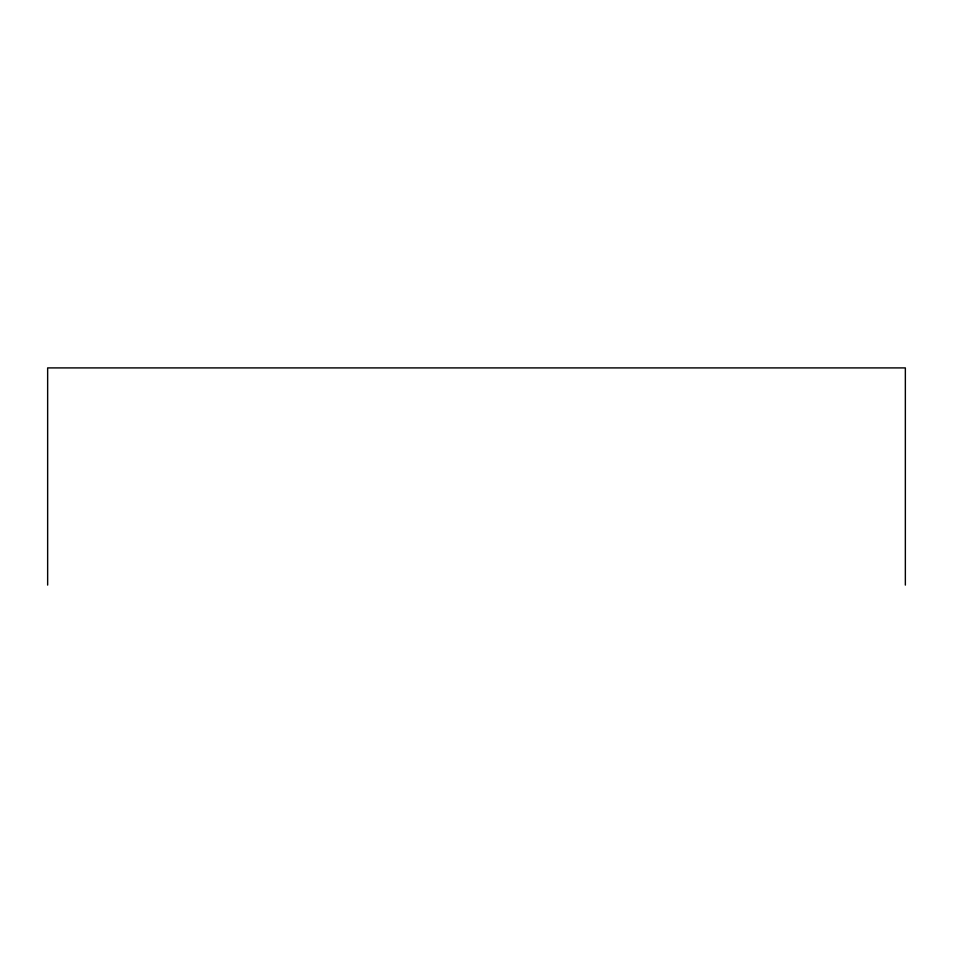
<?xml version="1.0" encoding="UTF-8"?>
<svg xmlns="http://www.w3.org/2000/svg" width="953" height="953" viewBox="0 0 953 953"><rect width="100%" height="100%" fill="white"/><g stroke="black" fill="none" stroke-linecap="round" stroke-linejoin="round"><path stroke-width="1.43" d="M905.35 585.094L905.35 367.906L47.65 367.906L47.65 585.094"/></g></svg>
